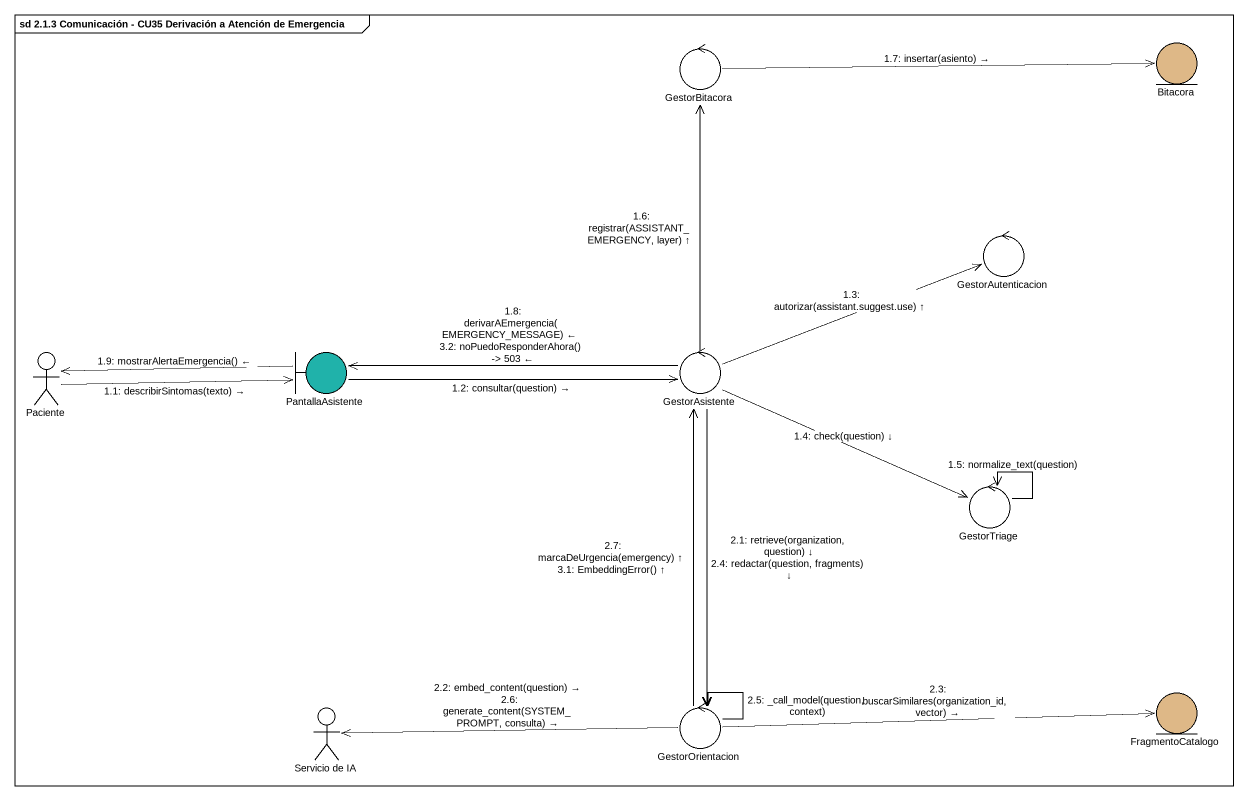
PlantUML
@startuml
mainframe sd 2.1.3 Comunicación - CU35 Derivación a Atención de Emergencia
control GestorBitacora
entity Bitacora #DEB887
control GestorAutenticacion
actor Paciente
boundary PantallaAsistente #20B2AA
control GestorAsistente
control GestorTriage
actor "Servicio de IA" as Servicio_de_IA
control GestorOrientacion
entity FragmentoCatalogo #DEB887
Paciente -right-> PantallaAsistente : 1.1: describirSintomas(texto) →
PantallaAsistente -right-> GestorAsistente : 1.2: consultar(question) →
GestorAsistente -right-> GestorAutenticacion : 1.3: autorizar(assistant.suggest.use) ↑
GestorAsistente -right-> GestorTriage : 1.4: check(question) ↓
GestorTriage --> GestorTriage : 1.5: normalize_text(question)
GestorAsistente -up-> GestorBitacora : 1.6: registrar(ASSISTANT_EMERGENCY, layer) ↑
GestorBitacora -right-> Bitacora : 1.7: insertar(asiento) →
GestorAsistente -left-> PantallaAsistente : 1.8: derivarAEmergencia(EMERGENCY_MESSAGE) ←\n3.2: noPuedoResponderAhora() -> 503 ←
PantallaAsistente -left-> Paciente : 1.9: mostrarAlertaEmergencia() ←
GestorAsistente --> GestorOrientacion : 2.1: retrieve(organization, question) ↓\n2.4: redactar(question, fragments) ↓
GestorOrientacion -left-> Servicio_de_IA : 2.2: embed_content(question) →\n2.6: generate_content(SYSTEM_PROMPT, consulta) →
GestorOrientacion -right-> FragmentoCatalogo : 2.3: buscarSimilares(organization_id, vector) →
GestorOrientacion --> GestorOrientacion : 2.5: _call_model(question, context)
GestorOrientacion -up-> GestorAsistente : 2.7: marcaDeUrgencia(emergency) ↑\n3.1: EmbeddingError() ↑
@enduml
